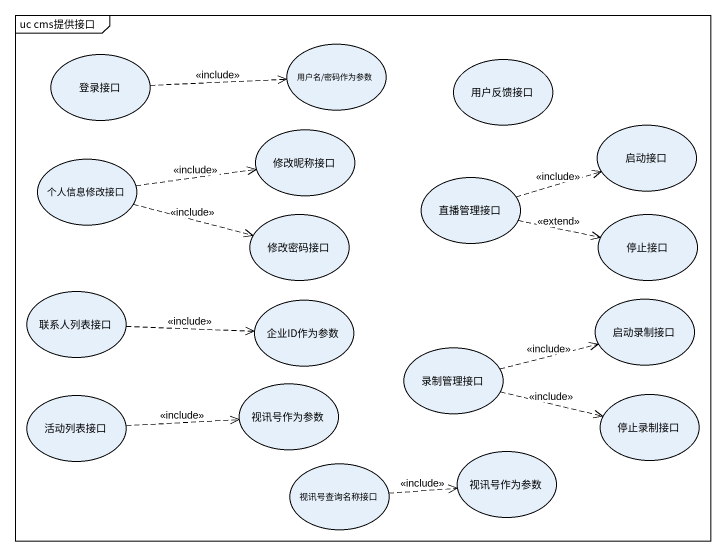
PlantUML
@startuml
mainframe uc cms提供接口
usecase 登录接口
usecase "用户名/密码作为参数" as 用户名_密码作为参数
usecase 用户反馈接口
usecase 个人信息修改接口
usecase 修改昵称接口
usecase 启动接口
usecase 直播管理接口
usecase 修改密码接口
usecase 停止接口
usecase 联系人列表接口
usecase 企业ID作为参数
usecase 启动录制接口
usecase 录制管理接口
usecase 活动列表接口
usecase 视讯号作为参数
usecase 停止录制接口
usecase "视讯号作为参数" as 视讯号作为参数_2
usecase 视讯号查询名称接口
登录接口 .right.> 用户名_密码作为参数 : <<include>>
个人信息修改接口 .right.> 修改昵称接口 : <<include>>
个人信息修改接口 .right.> 修改密码接口 : <<include>>
直播管理接口 .right.> 启动接口 : <<include>>
直播管理接口 .right.> 停止接口 : <<extend>>
联系人列表接口 .right.> 企业ID作为参数 : <<include>>
录制管理接口 .right.> 启动录制接口 : <<include>>
录制管理接口 .right.> 停止录制接口 : <<include>>
活动列表接口 .right.> 视讯号作为参数 : <<include>>
视讯号查询名称接口 .right.> 视讯号作为参数_2 : <<include>>
@enduml
